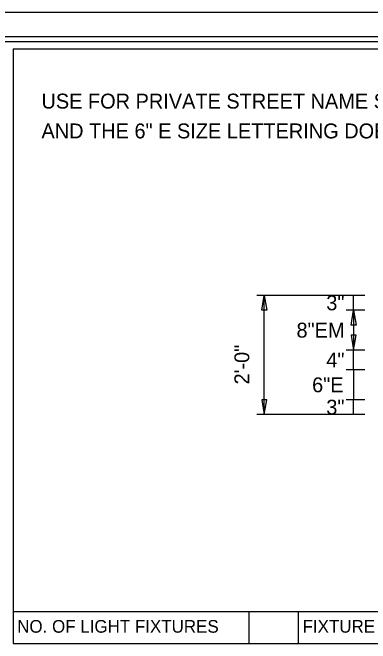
# Model space of a CAD drawing. Extents: x 764 to 1076, y -284 to -242.
# Drawn here: x 939.86 to 945.86, y -252.38 to -241.8 of the extents above; entities that cross this region are included whole.
import ezdxf

# ---------------------------------------------------------------- set-up
doc = ezdxf.new("R2010")
doc.units = 0
for name, color, linetype in [('GSDims', 7, 'Continuous'), ('PlotBorder_dp', 7, 'Continuous'), ('SheetBorder_dp', 7, 'Continuous'), ('SheetLinesMisc2_dp', 7, 'Continuous'), ('TextLabel', 7, 'Continuous'), ('TextMinor', 7, 'Continuous')]:
    doc.layers.add(name, color=color, linetype=linetype)

msp = doc.modelspace()

# ---------------------------------------------------------------- linework, layer by layer
at = {"layer": 'GSDims'}
for p, q in [((944.264, -246.547), (943.951, -246.547)), ((944.076, -248.547), (944.076, -246.547)), ((945.764, -246.547), (944.264, -246.547)), ((945.764, -246.547), (945.451, -246.547)), ((945.576, -246.797), (945.576, -246.547)), ((945.764, -246.797), (945.451, -246.797)), ((945.764, -246.797), (945.451, -246.797)), ((945.576, -246.797), (945.576, -247.464)), ((945.764, -247.464), (945.451, -247.464)), ((945.764, -247.464), (945.451, -247.464)), ((945.576, -247.797), (945.576, -247.464)), ((945.764, -247.797), (945.451, -247.797)), ((945.764, -247.797), (945.451, -247.797)), ((945.576, -247.797), (945.576, -248.297)), ((945.764, -248.297), (945.451, -248.297)), ((945.764, -248.297), (945.451, -248.297)), ((945.576, -248.547), (945.576, -248.297)), ((944.264, -248.547), (943.951, -248.547)), ((945.764, -248.547), (944.264, -248.547)), ((945.764, -248.547), (945.451, -248.547))]:
    msp.add_line(p, q, dxfattribs=at)
for points in [[(944.076, -246.547), (944.118, -246.797), (944.035, -246.797)], [(945.576, -246.797), (945.618, -247.047), (945.535, -247.047)], [(945.576, -247.464), (945.618, -247.214), (945.535, -247.214)], [(944.076, -248.547), (944.118, -248.297), (944.035, -248.297)]]:
    msp.add_lwpolyline(points, close=True, dxfattribs=at)
at = {"layer": 'PlotBorder_dp'}
msp.add_line((993.084, -241.805), (927.084, -241.805), dxfattribs=at)
at = {"layer": 'SheetBorder_dp'}
msp.add_line((929.284, -242.205), (990.884, -242.205), dxfattribs=at)
at = {"layer": 'SheetLinesMisc2_dp'}
for p, q in [((930.448, -242.289), (990.623, -242.289)), ((939.865, -242.414), (960.331, -242.414)), ((939.865, -242.414), (939.865, -252.383)), ((939.865, -251.849), (960.331, -251.849)), ((943.818, -251.849), (943.818, -252.383)), ((944.646, -251.849), (944.646, -252.383)), ((939.865, -252.383), (960.331, -252.383))]:
    msp.add_line(p, q, dxfattribs=at)

# ---------------------------------------------------------------- texts
at = {"layer": 'GSDims'}
for s, p in [('3"', (945.118, -246.797)), ('8"EM', (944.618, -247.255)), ('4"', (945.118, -247.755)), ('6"E', (944.88, -248.172)), ('3"', (945.118, -248.547))]:
    msp.add_text(s, height=0.25, dxfattribs=at).set_placement(p)
msp.add_text('2\'-0"', height=0.25, rotation=90, dxfattribs=at).set_placement((943.826, -248.041))
at = {"layer": 'TextLabel'}
for s, p in [('USE FOR PRIVATE STREET NAME SIGN WHERE THE 8" EM', (940.34, -243.414)), ('AND THE 6" E SIZE LETTERING DOES NOT EXCEED 9\'.', (940.34, -243.914))]:
    msp.add_text(s, height=0.25, dxfattribs=at).set_placement(p)
at = {"layer": 'TextMinor'}
for s, p in [('NO. OF LIGHT FIXTURES', (939.933, -252.204)), ('FIXTURE SPACING', (944.72, -252.204))]:
    msp.add_text(s, height=0.21258, dxfattribs=at).set_placement(p)

doc.saveas('drawing.dxf')
